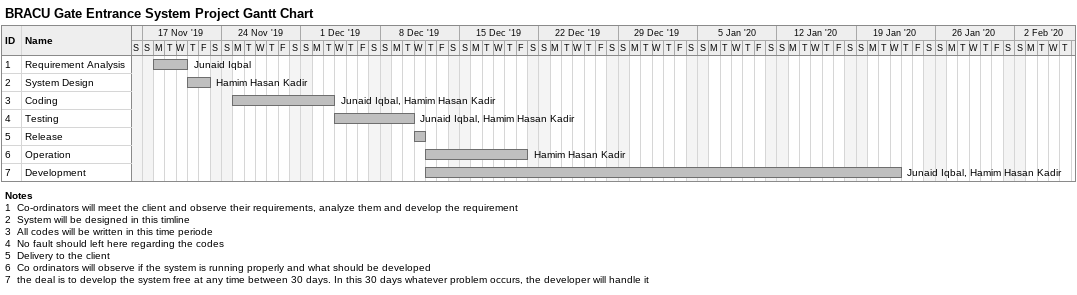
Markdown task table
BRACU Gate Entrance System Project Gantt Chart

| ID | Task | Start | Finish | Resources |
|---|---|---|---|---|
| 1 | Requirement Analysis | 2019-11-18 | 2019-11-20 | Junaid Iqbal |
| 2 | System Design | 2019-11-21 | 2019-11-22 | Hamim Hasan Kadir |
| 3 | Coding | 2019-11-25 | 2019-12-03 | Junaid Iqbal, Hamim Hasan Kadir |
| 4 | Testing | 2019-12-04 | 2019-12-10 | Junaid Iqbal, Hamim Hasan Kadir |
| 5 | Release | 2019-12-11 | 2019-12-11 |  |
| 6 | Operation | 2019-12-12 | 2019-12-20 | Hamim Hasan Kadir |
| 7 | Development | 2019-12-12 | 2020-01-22 | Junaid Iqbal, Hamim Hasan Kadir |

Notes
- 1: Co-ordinators will meet the client and observe their requirements, analyze them and develop the requirement
- 2: System will be designed in this timline
- 3: All codes will be written in this time periode
- 4: No fault should left here regarding the codes
- 5: Delivery to the client
- 6: Co ordinators will observe if the system is running properly and what should be developed
- 7: the deal is to develop the system free at any time between 30 days. In this 30 days whatever problem occurs, the developer will handle it
